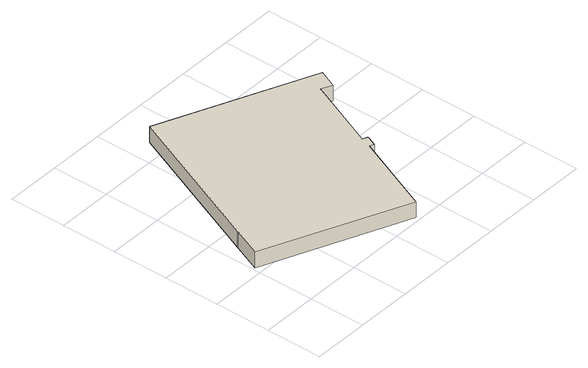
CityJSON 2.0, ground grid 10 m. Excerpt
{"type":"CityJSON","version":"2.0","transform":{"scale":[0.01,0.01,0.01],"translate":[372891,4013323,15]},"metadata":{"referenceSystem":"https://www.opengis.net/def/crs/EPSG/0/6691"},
"CityObjects":{
"building1":{"type":"Building","attributes":{"枝番":1,"利根川水系渡良瀬川洪水浸水想定区域（計画規模）.規模":"L1","利根川水系渡良瀬川洪水浸水想定区域（計画規模）.浸水ランク":"2","利根川水系渡良瀬川洪水浸水想定区域（計画規模）.浸水深":1.55,"利根川水系渡良瀬川洪水浸水想定区域（計画規模）.継続時間":7.4,"利根川水系渡良瀬川洪水浸水想定区域（想定最大規模）.規模":"L2","利根川水系渡良瀬川洪水浸水想定区域（想定最大規模）.浸水ランク":"2","利根川水系渡良瀬川洪水浸水想定区域（想定最大規模）.浸水深":2.37,"利根川水系渡良瀬川洪水浸水想定区域（想定最大規模）.継続時間":155.6,"利根川水系矢場川洪水浸水想定区域（想定最大規模）.規模":"L2","利根川水系矢場川洪水浸水想定区域（想定最大規模）.浸水ランク":"2","利根川水系矢場川洪水浸水想定区域（想定最大規模）.浸水深":0.69,"利根川水系多々良川洪水浸水想定区域（想定最大規模）.規模":"L2","利根川水系多々良川洪水浸水想定区域（想定最大規模）.浸水ランク":"1","利根川水系多々良川洪水浸水想定区域（想定最大規模）.浸水深":0.18,"利根川水系利根川洪水浸水想定区域（計画規模）.規模":"L1","利根川水系利根川洪水浸水想定区域（計画規模）.浸水ランク":"3","利根川水系利根川洪水浸水想定区域（計画規模）.浸水深":3.2,"利根川水系利根川洪水浸水想定区域（想定最大規模）.規模":"L2","利根川水系利根川洪水浸水想定区域（想定最大規模）.浸水ランク":"4","利根川水系利根川洪水浸水想定区域（想定最大規模）.浸水深":5.43,"BuildingDetails.prefecture":"10","BuildingDetails.city":"10207"},"geometry":[{"type":"Solid","lod":"1","boundaries":[[[[0,1,2,3,4,5,6,7,8,9,10,11,12,13]],[[12,14,15,13]],[[11,16,14,12]],[[10,17,16,11]],[[9,18,17,10]],[[8,19,18,9]],[[7,20,19,8]],[[6,21,20,7]],[[5,22,21,6]],[[4,23,22,5]],[[3,24,23,4]],[[2,25,24,3]],[[1,26,25,2]],[[0,27,26,1]],[[13,15,27,0]],[[14,16,17,18,19,20,21,22,23,24,25,26,27,15]]]]}]}
},
"vertices":[
[1399,4319,90],[4074,3183,90],[3935,2857,90],[3741,2940,90],[3207,1683,90],[3296,1646,90],[3287,1622,90],[3284,1615,90],[3215,1453,90],[3137,1486,90],[2539,78,90],[47,1137,90],[266,1651,90],[269,1658,90],[266,1651,390],[269,1658,390],[47,1137,390],[2539,78,390],[3137,1486,390],[3215,1453,390],[3284,1615,390],[3287,1622,390],[3296,1646,390],[3207,1683,390],[3741,2940,390],[3935,2857,390],[4074,3183,390],[1399,4319,390]
]}
